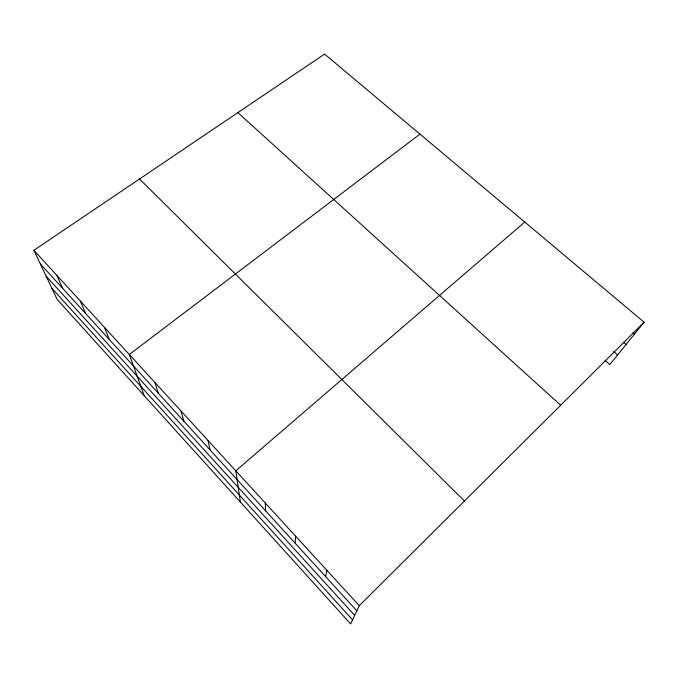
<?xml version="1.0" encoding="UTF-8"?>
<svg xmlns="http://www.w3.org/2000/svg" width="678" height="678" viewBox="0 0 678 678"><rect width="100%" height="100%" fill="white"/><g stroke="black" fill="none" stroke-linecap="round" stroke-linejoin="round"><path stroke-width="1.02" d="M295.167 543.214L295.625 536.179M325.533 576.495L326.94 570.384M644.1 322.211L359.264 605.691L350.594 623.921L57.155 299.439L33.9 250.292L324.576 54.079L644.1 322.211L609.844 364.527L605.09 360.399M524.747 222.053L235.791 470.82L240.444 502.127M419.953 134.117L129.303 354.509L144.27 395.774M633.04 332.576L634.625 333.915M623.667 342.492L626.04 344.517M613.675 351.501L617.624 354.916M237.876 112.599L560.647 405.266M139.515 179L464.43 501.017M33.9 250.292L359.264 605.691M40.333 263.895L356.831 610.802M46.155 276.2L354.653 615.378M51.867 288.277L352.535 619.836M56.808 275.319L62.723 288.43M80.326 301.015L85.691 313.609M104.488 327.398L109.26 339.441M154.821 382.375L158.321 393.215M181.051 411.029L183.857 421.208M208.027 440.497L210.104 449.972M265.251 503.008L265.7 510.915"/></g></svg>
